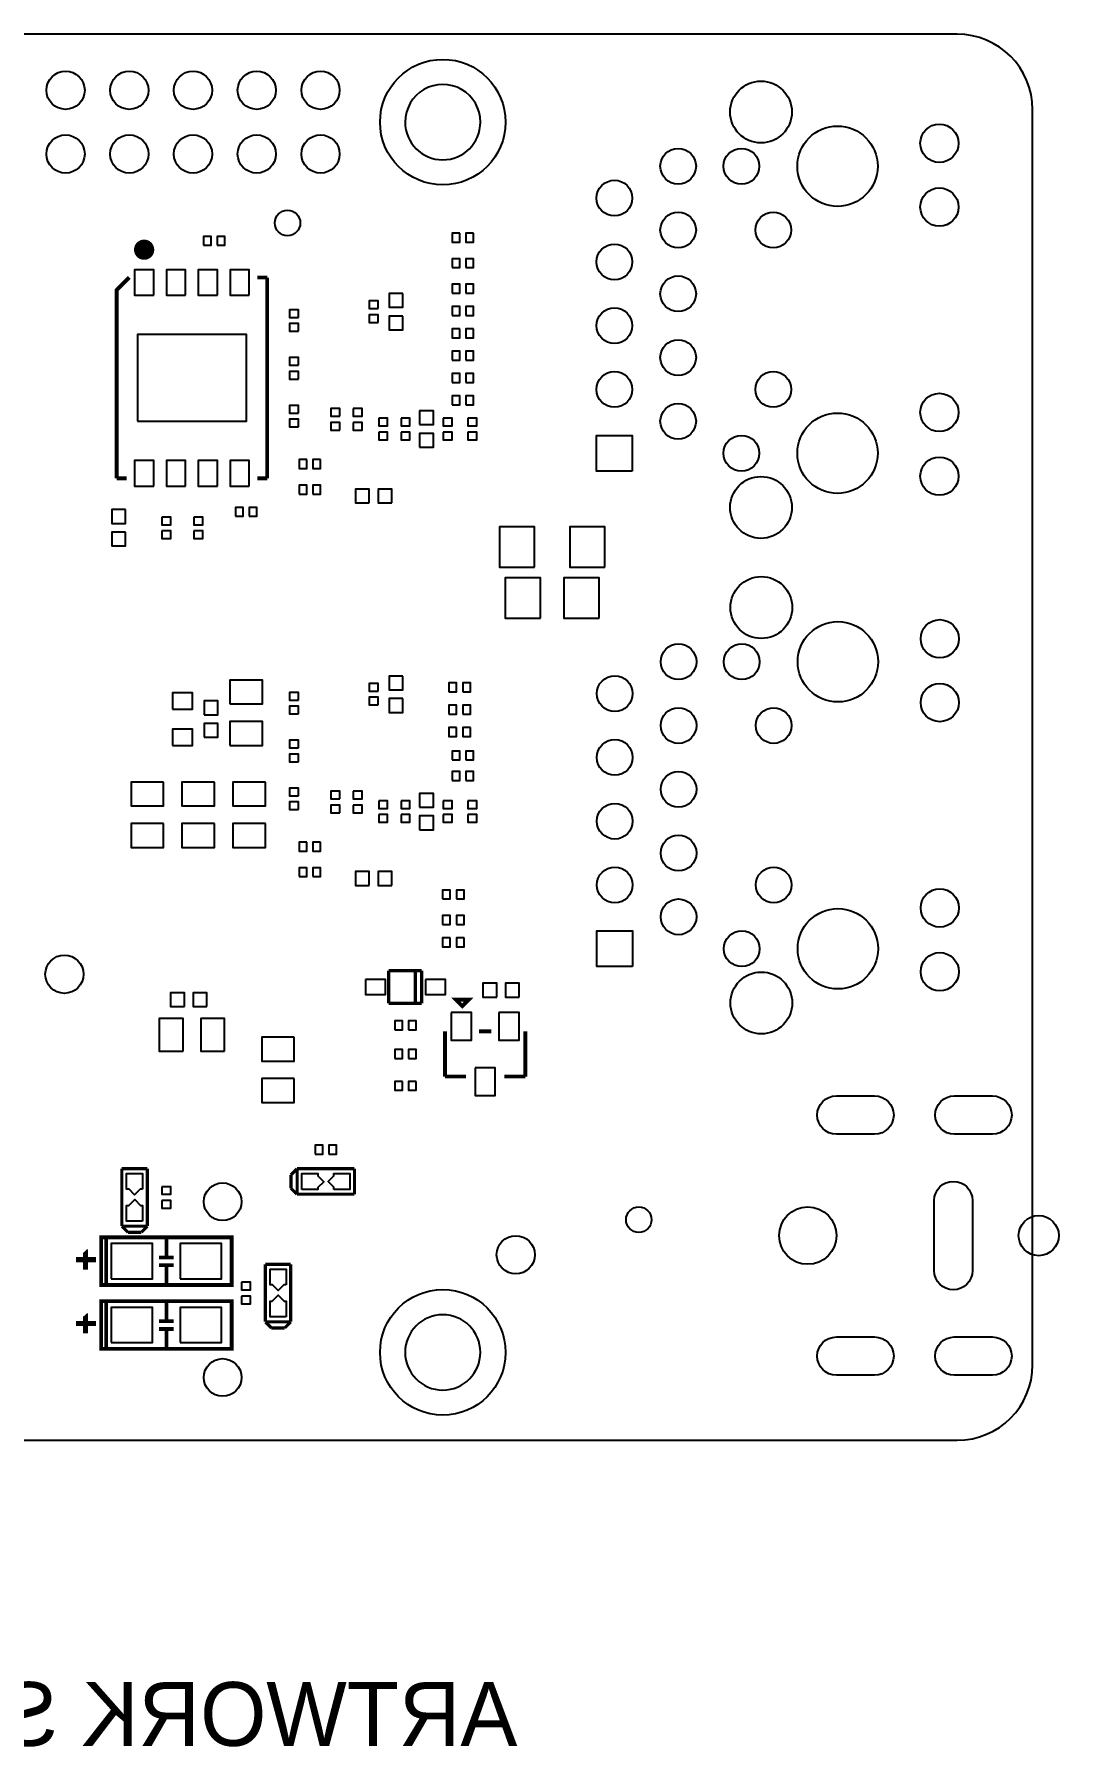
# Model space of a CAD drawing. Extents: x -55.5 to 36.2, y -46 to 22.2.
# Drawn here: x -4.6 to 36.2, y -46 to 22.2 of the extents above; entities that cross this region are included whole.
import ezdxf
from ezdxf.enums import TextEntityAlignment as Align

# ---------------------------------------------------------------- set-up
doc = ezdxf.new("R2010")
doc.units = 0
for name, color, linetype in [('BG_OUTLINE', 2, 'CONTINUOUS'), ('BG_SILKSCREEN_BOTTOM', 1, 'CONTINUOUS'), ('PG_SILKSCREEN_BOTTOM', 3, 'CONTINUOUS'), ('PIN_BOTTOM', 4, 'CONTINUOUS')]:
    doc.layers.add(name, color=color, linetype=linetype)

msp = doc.modelspace()

# ---------------------------------------------------------------- linework, layer by layer
at = {"layer": 'BG_OUTLINE'}
for points in [[(32.145, -33.8022, 0.414213), (35.145, -30.8022), (35.145, 19.1978, 0.414213), (32.145, 22.1978), (-46.855, 22.1978, 0.414214), (-49.855, 19.1978), (-49.855, -30.8022, 0.414214), (-46.855, -33.8022)], [(13.1449, 18.6978, 1), (10.14512, 18.69781, 1)], [(13.1449, -30.3022, 1), (10.14512, -30.3022, 1)]]:
    msp.add_lwpolyline(points, format="xyb", close=True, dxfattribs=at)
msp.add_lwpolyline([(7.8486, -33.8022), (13.8854, -33.8022)], dxfattribs=at)
at = {"layer": 'BG_SILKSCREEN_BOTTOM', "const_width": 0.1524}
msp.add_lwpolyline([(12.6746, -16.256), (12.1666, -16.256), (12.4206, -16.51)], close=True, dxfattribs=at)
at = {"layer": 'PG_SILKSCREEN_BOTTOM', "const_width": 0.4}
msp.add_lwpolyline([(-0.0508, 13.6162, 1), (-0.4572, 13.6162, 1)], format="xyb", close=True, dxfattribs=at)
at = {"layer": 'PG_SILKSCREEN_BOTTOM'}
for points, const_width in [([(-0.849, 12.509), (-1.349, 12.009), (-1.349, 4.509)], 0.1524), ([(4.651, 12.509), (4.2509, 12.509)], 0.1524), ([(4.651, 4.509), (4.651, 12.509)], 0.1524), ([(-1.349, 4.509), (-0.9489, 4.509)], 0.1524), ([(4.2509, 4.509), (4.651, 4.509)], 0.1524), ([(9.492, -15.098), (9.492, -16.398)], 0.127), ([(10.8019, -15.098), (9.492, -15.098)], 0.127), ([(10.5534, -15.1481), (10.5534, -16.3479)], 0.127), ([(10.8019, -16.398), (10.8019, -15.098)], 0.127), ([(9.492, -16.398), (10.8019, -16.398)], 0.127), ([(11.7351, -19.3149), (11.7351, -17.511)], 0.1539), ([(13.0851, -17.5151), (13.5849, -17.5151)], 0.1539), ([(14.9349, -19.3149), (14.9349, -17.511)], 0.1539), ([(12.573, -19.3149), (11.7351, -19.3149)], 0.1539), ([(14.097, -19.3149), (14.9349, -19.3149)], 0.1539), ([(-1.143, -25.273), (-1.143, -22.987)], 0.127), ([(-1.143, -22.987), (-0.127, -22.987)], 0.127), ([(-0.127, -22.987), (-0.127, -25.273)], 0.127), ([(5.8349, -22.9949), (5.5951, -23.2349)], 0.127), ([(5.5951, -23.2349), (5.5951, -23.765)], 0.127), ([(5.842, -22.987), (8.128, -22.987)], 0.127), ([(5.842, -24.003), (5.842, -22.987)], 0.127), ([(8.128, -22.987), (8.128, -24.003)], 0.127), ([(5.5951, -23.765), (5.8349, -24.005)], 0.127), ([(8.128, -24.003), (5.842, -24.003)], 0.127), ([(-0.127, -25.273), (-1.143, -25.273)], 0.127), ([(-1.1351, -25.2801), (-0.8951, -25.5199)], 0.127), ([(-0.365, -25.5199), (-0.125, -25.2801)], 0.127), ([(-1.765, -27.6), (-1.765, -25.77)], 0.15), ([(-0.8951, -25.5199), (-0.365, -25.5199)], 0.127), ([(0.635, -26.47), (0.635, -25.74)], 0.15), ([(-2.965, -26.61), (-2.175, -26.61)], 0.2), ([(-2.585, -27.01), (-2.585, -26.27), (-2.595, -26.26)], 0.2), ([(0.335, -26.52), (0.925, -26.52)], 0.15), ([(0.335, -26.83), (0.925, -26.83)], 0.15), ([(0.635, -27.57), (0.635, -26.84)], 0.15), ([(4.572, -29.083), (4.572, -26.797)], 0.127), ([(4.572, -26.797), (5.588, -26.797)], 0.127), ([(5.588, -26.797), (5.588, -29.083)], 0.127), ([(-1.765, -30.14), (-1.765, -28.31)], 0.15), ([(0.635, -29.01), (0.635, -28.28)], 0.15), ([(-2.965, -29.15), (-2.175, -29.15)], 0.2), ([(-2.585, -29.55), (-2.585, -28.81), (-2.595, -28.8)], 0.2), ([(0.335, -29.06), (0.925, -29.06)], 0.15), ([(0.335, -29.37), (0.925, -29.37)], 0.15), ([(0.635, -30.11), (0.635, -29.38)], 0.15), ([(5.588, -29.083), (4.572, -29.083)], 0.127), ([(4.5799, -29.0901), (4.8199, -29.3299)], 0.127), ([(4.8199, -29.3299), (5.35, -29.3299)], 0.127), ([(5.35, -29.3299), (5.59, -29.0901)], 0.127)]:
    msp.add_lwpolyline(points, dxfattribs=dict(at, const_width=const_width))
at = {"layer": 'PG_SILKSCREEN_BOTTOM', "const_width": 0.15}
for points in [[(-1.965, -25.72), (-1.965, -27.62), (3.235, -27.62), (3.235, -25.72)], [(-1.965, -28.26), (-1.965, -30.16), (3.235, -30.16), (3.235, -28.26)]]:
    msp.add_lwpolyline(points, close=True, dxfattribs=at)
at = {"layer": 'PIN_BOTTOM'}
for points in [[(2.1126, 13.7922), (2.4174, 13.7922), (2.4174, 14.1478), (2.1126, 14.1478)], [(2.6626, 13.7922), (2.9674, 13.7922), (2.9674, 14.1478), (2.6626, 14.1478)], [(12.3234, 14.2748), (12.0186, 14.2748), (12.0186, 13.9192), (12.3234, 13.9192)], [(12.8734, 14.2748), (12.5686, 14.2748), (12.5686, 13.9192), (12.8734, 13.9192)], [(12.0186, 12.9032), (12.3234, 12.9032), (12.3234, 13.2588), (12.0186, 13.2588)], [(12.5686, 12.9032), (12.8734, 12.9032), (12.8734, 13.2588), (12.5686, 13.2588)], [(0.127, 11.8009), (0.127, 12.8169), (-0.635, 12.8169), (-0.635, 11.8009)], [(1.397, 11.8009), (1.397, 12.8169), (0.635, 12.8169), (0.635, 11.8009)], [(2.667, 11.8009), (2.667, 12.8169), (1.905, 12.8169), (1.905, 11.8009)], [(3.937, 11.8009), (3.937, 12.8169), (3.175, 12.8169), (3.175, 11.8009)], [(10.0533, 11.875), (9.5047, 11.875), (9.5047, 11.3264), (10.0533, 11.3264)], [(12.0186, 11.8872), (12.3234, 11.8872), (12.3234, 12.2428), (12.0186, 12.2428)], [(12.5686, 11.8872), (12.8734, 11.8872), (12.8734, 12.2428), (12.5686, 12.2428)], [(5.8928, 10.9176), (5.8928, 11.2224), (5.5372, 11.2224), (5.5372, 10.9176)], [(9.0678, 11.2732), (9.0678, 11.578), (8.7122, 11.578), (8.7122, 11.2732)], [(9.0678, 10.7232), (9.0678, 11.028), (8.7122, 11.028), (8.7122, 10.7232)], [(10.0533, 10.9748), (9.5047, 10.9748), (9.5047, 10.4262), (10.0533, 10.4262)], [(12.0186, 10.9982), (12.3234, 10.9982), (12.3234, 11.3538), (12.0186, 11.3538)], [(12.5686, 10.9982), (12.8734, 10.9982), (12.8734, 11.3538), (12.5686, 11.3538)], [(-0.524, 6.784), (3.826, 6.784), (3.826, 10.234), (-0.524, 10.234)], [(5.8928, 10.3676), (5.8928, 10.6724), (5.5372, 10.6724), (5.5372, 10.3676)], [(12.3234, 10.4648), (12.0186, 10.4648), (12.0186, 10.1092), (12.3234, 10.1092)], [(12.8734, 10.4648), (12.5686, 10.4648), (12.5686, 10.1092), (12.8734, 10.1092)], [(12.0186, 9.2202), (12.3234, 9.2202), (12.3234, 9.5758), (12.0186, 9.5758)], [(12.5686, 9.2202), (12.8734, 9.2202), (12.8734, 9.5758), (12.5686, 9.5758)], [(5.8926, 9.0126), (5.8926, 9.3174), (5.537, 9.3174), (5.537, 9.0126)], [(5.8926, 8.4626), (5.8926, 8.7674), (5.537, 8.7674), (5.537, 8.4626)], [(12.0186, 8.3312), (12.3234, 8.3312), (12.3234, 8.6868), (12.0186, 8.6868)], [(12.5686, 8.3312), (12.8734, 8.3312), (12.8734, 8.6868), (12.5686, 8.6868)], [(12.0186, 7.4422), (12.3234, 7.4422), (12.3234, 7.7978), (12.0186, 7.7978)], [(12.5686, 7.4422), (12.8734, 7.4422), (12.8734, 7.7978), (12.5686, 7.7978)], [(5.8928, 7.1076), (5.8928, 7.4124), (5.5372, 7.4124), (5.5372, 7.1076)], [(5.8928, 6.5576), (5.8928, 6.8624), (5.5372, 6.8624), (5.5372, 6.5576)], [(7.5438, 6.9806), (7.5438, 7.2854), (7.1882, 7.2854), (7.1882, 6.9806)], [(8.0774, 7.2854), (8.0774, 6.9806), (8.433, 6.9806), (8.433, 7.2854)], [(9.0932, 6.9044), (9.0932, 6.5996), (9.4488, 6.5996), (9.4488, 6.9044)], [(9.9822, 6.9044), (9.9822, 6.5996), (10.3378, 6.5996), (10.3378, 6.9044)], [(10.7239, 6.6528), (11.2725, 6.6528), (11.2725, 7.2014), (10.7239, 7.2014)], [(11.6586, 6.9044), (11.6586, 6.5996), (12.0142, 6.5996), (12.0142, 6.9044)], [(12.6492, 6.9044), (12.6492, 6.5996), (13.0048, 6.5996), (13.0048, 6.9044)], [(7.5438, 6.4306), (7.5438, 6.7354), (7.1882, 6.7354), (7.1882, 6.4306)], [(8.0774, 6.7354), (8.0774, 6.4306), (8.433, 6.4306), (8.433, 6.7354)], [(9.0932, 6.3544), (9.0932, 6.0496), (9.4488, 6.0496), (9.4488, 6.3544)], [(9.9822, 6.3544), (9.9822, 6.0496), (10.3378, 6.0496), (10.3378, 6.3544)], [(10.7239, 5.7526), (11.2725, 5.7526), (11.2725, 6.3012), (10.7239, 6.3012)], [(11.6586, 6.3544), (11.6586, 6.0496), (12.0142, 6.0496), (12.0142, 6.3544)], [(12.6492, 6.3544), (12.6492, 6.0496), (13.0048, 6.0496), (13.0048, 6.3544)], [(19.195, 4.7994), (17.7726, 4.7994), (17.7726, 6.2218), (19.195, 6.2218)], [(0.127, 4.2011), (0.127, 5.2171), (-0.635, 5.2171), (-0.635, 4.2011)], [(1.397, 4.2011), (1.397, 5.2171), (0.635, 5.2171), (0.635, 4.2011)], [(2.667, 4.2011), (2.667, 5.2171), (1.905, 5.2171), (1.905, 4.2011)], [(3.937, 4.2011), (3.937, 5.2171), (3.175, 5.2171), (3.175, 4.2011)], [(6.2274, 5.2576), (5.9226, 5.2576), (5.9226, 4.902), (6.2274, 4.902)], [(6.7774, 5.2576), (6.4726, 5.2576), (6.4726, 4.902), (6.7774, 4.902)], [(5.9226, 3.8862), (6.2274, 3.8862), (6.2274, 4.2418), (5.9226, 4.2418)], [(6.4726, 3.8862), (6.7774, 3.8862), (6.7774, 4.2418), (6.4726, 4.2418)], [(8.7142, 3.5357), (8.7142, 4.0843), (8.1656, 4.0843), (8.1656, 3.5357)], [(9.6144, 3.5357), (9.6144, 4.0843), (9.0658, 4.0843), (9.0658, 3.5357)], [(-0.9959, 3.2644), (-1.5445, 3.2644), (-1.5445, 2.7158), (-0.9959, 2.7158)], [(0.4572, 2.9674), (0.4572, 2.6626), (0.8128, 2.6626), (0.8128, 2.9674)], [(1.7272, 2.9674), (1.7272, 2.6626), (2.0828, 2.6626), (2.0828, 2.9674)], [(3.3826, 2.9972), (3.6874, 2.9972), (3.6874, 3.3528), (3.3826, 3.3528)], [(3.9326, 2.9972), (4.2374, 2.9972), (4.2374, 3.3528), (3.9326, 3.3528)], [(-0.9959, 2.3642), (-1.5445, 2.3642), (-1.5445, 1.8156), (-0.9959, 1.8156)], [(0.4572, 2.4174), (0.4572, 2.1126), (0.8128, 2.1126), (0.8128, 2.4174)], [(1.7272, 2.4174), (1.7272, 2.1126), (2.0828, 2.1126), (2.0828, 2.4174)], [(15.3005, 0.9779), (15.3005, 2.5781), (13.9035, 2.5781), (13.9035, 0.9779)], [(18.1005, 0.9779), (18.1005, 2.5781), (16.7035, 2.5781), (16.7035, 0.9779)], [(15.5336, -1.054), (15.5336, 0.5459), (14.1336, 0.5459), (14.1336, -1.054)], [(17.8704, -1.054), (17.8704, 0.5459), (16.4704, 0.5459), (16.4704, -1.054)], [(10.0533, -3.365), (9.5047, -3.365), (9.5047, -3.9136), (10.0533, -3.9136)], [(0.86995, -4.6801), (1.67005, -4.6801), (1.67005, -4.0301), (0.86995, -4.0301)], [(3.16, -4.476), (4.46, -4.476), (4.46, -3.526), (3.16, -3.526)], [(5.8928, -4.3224), (5.8928, -4.0176), (5.5372, -4.0176), (5.5372, -4.3224)], [(9.0678, -3.9668), (9.0678, -3.662), (8.7122, -3.662), (8.7122, -3.9668)], [(11.8916, -3.9878), (12.1964, -3.9878), (12.1964, -3.6322), (11.8916, -3.6322)], [(12.4416, -3.9878), (12.7464, -3.9878), (12.7464, -3.6322), (12.4416, -3.6322)], [(2.1389, -4.9042), (2.6875, -4.9042), (2.6875, -4.3556), (2.1389, -4.3556)], [(5.8928, -4.8724), (5.8928, -4.5676), (5.5372, -4.5676), (5.5372, -4.8724)], [(9.0678, -4.5168), (9.0678, -4.212), (8.7122, -4.212), (8.7122, -4.5168)], [(10.0533, -4.2652), (9.5047, -4.2652), (9.5047, -4.8138), (10.0533, -4.8138)], [(11.8916, -4.8768), (12.1964, -4.8768), (12.1964, -4.5212), (11.8916, -4.5212)], [(12.4416, -4.8768), (12.7464, -4.8768), (12.7464, -4.5212), (12.4416, -4.5212)], [(2.1389, -5.8044), (2.6875, -5.8044), (2.6875, -5.2558), (2.1389, -5.2558)], [(3.16, -6.126), (4.46, -6.126), (4.46, -5.176), (3.16, -5.176)], [(12.1964, -5.4102), (11.8916, -5.4102), (11.8916, -5.7658), (12.1964, -5.7658)], [(12.7464, -5.4102), (12.4416, -5.4102), (12.4416, -5.7658), (12.7464, -5.7658)], [(0.86995, -6.1299), (1.67005, -6.1299), (1.67005, -5.4799), (0.86995, -5.4799)], [(5.8926, -6.2274), (5.8926, -5.9226), (5.537, -5.9226), (5.537, -6.2274)], [(5.8926, -6.7774), (5.8926, -6.4726), (5.537, -6.4726), (5.537, -6.7774)], [(12.0186, -6.7056), (12.3234, -6.7056), (12.3234, -6.35), (12.0186, -6.35)], [(12.5686, -6.7056), (12.8734, -6.7056), (12.8734, -6.35), (12.5686, -6.35)], [(12.0186, -7.5184), (12.3234, -7.5184), (12.3234, -7.1628), (12.0186, -7.1628)], [(12.5686, -7.5184), (12.8734, -7.5184), (12.8734, -7.1628), (12.5686, -7.1628)], [(0.523, -7.59), (-0.777, -7.59), (-0.777, -8.54), (0.523, -8.54)], [(2.555, -7.59), (1.255, -7.59), (1.255, -8.54), (2.555, -8.54)], [(4.587, -7.59), (3.287, -7.59), (3.287, -8.54), (4.587, -8.54)], [(5.8928, -8.1324), (5.8928, -7.8276), (5.5372, -7.8276), (5.5372, -8.1324)], [(7.5438, -8.2594), (7.5438, -7.9546), (7.1882, -7.9546), (7.1882, -8.2594)], [(8.0774, -7.9546), (8.0774, -8.2594), (8.433, -8.2594), (8.433, -7.9546)], [(10.7239, -8.5872), (11.2725, -8.5872), (11.2725, -8.0386), (10.7239, -8.0386)], [(5.8928, -8.6824), (5.8928, -8.3776), (5.5372, -8.3776), (5.5372, -8.6824)], [(7.5438, -8.8094), (7.5438, -8.5046), (7.1882, -8.5046), (7.1882, -8.8094)], [(8.0774, -8.5046), (8.0774, -8.8094), (8.433, -8.8094), (8.433, -8.5046)], [(9.0932, -8.3356), (9.0932, -8.6404), (9.4488, -8.6404), (9.4488, -8.3356)], [(9.9822, -8.3356), (9.9822, -8.6404), (10.3378, -8.6404), (10.3378, -8.3356)], [(11.6586, -8.3356), (11.6586, -8.6404), (12.0142, -8.6404), (12.0142, -8.3356)], [(12.6492, -8.3356), (12.6492, -8.6404), (13.0048, -8.6404), (13.0048, -8.3356)], [(0.523, -9.24), (-0.777, -9.24), (-0.777, -10.19), (0.523, -10.19)], [(2.555, -9.24), (1.255, -9.24), (1.255, -10.19), (2.555, -10.19)], [(4.587, -9.24), (3.287, -9.24), (3.287, -10.19), (4.587, -10.19)], [(9.0932, -8.8856), (9.0932, -9.1904), (9.4488, -9.1904), (9.4488, -8.8856)], [(9.9822, -8.8856), (9.9822, -9.1904), (10.3378, -9.1904), (10.3378, -8.8856)], [(10.7239, -9.4874), (11.2725, -9.4874), (11.2725, -8.9388), (10.7239, -8.9388)], [(11.6586, -8.8856), (11.6586, -9.1904), (12.0142, -9.1904), (12.0142, -8.8856)], [(12.6492, -8.8856), (12.6492, -9.1904), (13.0048, -9.1904), (13.0048, -8.8856)], [(6.2274, -9.9824), (5.9226, -9.9824), (5.9226, -10.338), (6.2274, -10.338)], [(6.7774, -9.9824), (6.4726, -9.9824), (6.4726, -10.338), (6.7774, -10.338)], [(5.9226, -11.3538), (6.2274, -11.3538), (6.2274, -10.9982), (5.9226, -10.9982)], [(6.4726, -11.3538), (6.7774, -11.3538), (6.7774, -10.9982), (6.4726, -10.9982)], [(8.7142, -11.7043), (8.7142, -11.1557), (8.1656, -11.1557), (8.1656, -11.7043)], [(9.6144, -11.7043), (9.6144, -11.1557), (9.0658, -11.1557), (9.0658, -11.7043)], [(11.6376, -12.2428), (11.9424, -12.2428), (11.9424, -11.8872), (11.6376, -11.8872)], [(12.1876, -12.2428), (12.4924, -12.2428), (12.4924, -11.8872), (12.1876, -11.8872)], [(11.6376, -13.2588), (11.9424, -13.2588), (11.9424, -12.9032), (11.6376, -12.9032)], [(12.1876, -13.2588), (12.4924, -13.2588), (12.4924, -12.9032), (12.1876, -12.9032)], [(19.2097, -14.9368), (17.7873, -14.9368), (17.7873, -13.5144), (19.2097, -13.5144)], [(11.9424, -13.7922), (11.6376, -13.7922), (11.6376, -14.1478), (11.9424, -14.1478)], [(12.4924, -13.7922), (12.1876, -13.7922), (12.1876, -14.1478), (12.4924, -14.1478)], [(8.56005, -15.4483), (8.56005, -16.0477), (9.36015, -16.0477), (9.36015, -15.4483)], [(10.95985, -15.4483), (10.95985, -16.0477), (11.75995, -16.0477), (11.75995, -15.4483)], [(13.7942, -16.1493), (13.7942, -15.6007), (13.2456, -15.6007), (13.2456, -16.1493)], [(14.6944, -16.1493), (14.6944, -15.6007), (14.1458, -15.6007), (14.1458, -16.1493)], [(1.3482, -16.5301), (1.3482, -15.9815), (0.7996, -15.9815), (0.7996, -16.5301)], [(2.2484, -16.5301), (2.2484, -15.9815), (1.6998, -15.9815), (1.6998, -16.5301)], [(1.301, -18.303), (1.301, -17.003), (0.351, -17.003), (0.351, -18.303)], [(2.951, -18.303), (2.951, -17.003), (2.001, -17.003), (2.001, -18.303)], [(11.98495, -16.76485), (11.98495, -17.86495), (12.78505, -17.86495), (12.78505, -16.76485)], [(13.88495, -16.76485), (13.88495, -17.86495), (14.68505, -17.86495), (14.68505, -16.76485)], [(9.7326, -17.4498), (10.0374, -17.4498), (10.0374, -17.0942), (9.7326, -17.0942)], [(10.2826, -17.4498), (10.5874, -17.4498), (10.5874, -17.0942), (10.2826, -17.0942)], [(5.73, -17.75), (4.43, -17.75), (4.43, -18.7), (5.73, -18.7)], [(9.7326, -18.5928), (10.0374, -18.5928), (10.0374, -18.2372), (9.7326, -18.2372)], [(10.2826, -18.5928), (10.5874, -18.5928), (10.5874, -18.2372), (10.2826, -18.2372)], [(12.93495, -18.96505), (12.93495, -20.06515), (13.73505, -20.06515), (13.73505, -18.96505)], [(5.73, -19.4), (4.43, -19.4), (4.43, -20.35), (5.73, -20.35)], [(10.0374, -19.5072), (9.7326, -19.5072), (9.7326, -19.8628), (10.0374, -19.8628)], [(10.5874, -19.5072), (10.2826, -19.5072), (10.2826, -19.8628), (10.5874, -19.8628)], [(6.5576, -22.4028), (6.8624, -22.4028), (6.8624, -22.0472), (6.5576, -22.0472)], [(7.1076, -22.4028), (7.4124, -22.4028), (7.4124, -22.0472), (7.1076, -22.0472)], [(-0.315, -23.8074), (-0.4039, -23.8074), (-0.409, -23.8074), (-0.6325, -24.031), (-0.8535, -23.8074), (-0.884, -23.8074), (-0.9525, -23.8074), (-0.9525, -23.1724), (-0.315, -23.1724)], [(6.0351, -23.8156), (6.0351, -23.1781), (6.6675, -23.1781), (6.6675, -23.2619), (6.6675, -23.267), (6.9037, -23.5032), (6.6675, -23.7369), (6.6675, -23.7419), (6.6675, -23.8156)], [(7.3076, -23.815), (7.3076, -23.7261), (7.3076, -23.721), (7.084, -23.4975), (7.3076, -23.2765), (7.3076, -23.246), (7.3076, -23.1775), (7.9426, -23.1775), (7.9426, -23.815)], [(0.4572, -23.7026), (0.4572, -24.0074), (0.8128, -24.0074), (0.8128, -23.7026)], [(-0.3144, -25.0799), (-0.9519, -25.0799), (-0.9519, -24.4475), (-0.8681, -24.4475), (-0.863, -24.4475), (-0.6268, -24.2113), (-0.3931, -24.4475), (-0.3881, -24.4475), (-0.3144, -24.4475)], [(0.4572, -24.2526), (0.4572, -24.5574), (0.8128, -24.5574), (0.8128, -24.2526)], [(-1.5655, -27.3685), (0.0855, -27.3685), (0.0855, -25.9715), (-1.5655, -25.9715)], [(1.1845, -27.3685), (2.8355, -27.3685), (2.8355, -25.9715), (1.1845, -25.9715)], [(5.4, -27.6174), (5.3111, -27.6174), (5.306, -27.6174), (5.0825, -27.841), (4.8615, -27.6174), (4.831, -27.6174), (4.7625, -27.6174), (4.7625, -26.9824), (5.4, -26.9824)], [(3.6322, -27.5126), (3.6322, -27.8174), (3.9878, -27.8174), (3.9878, -27.5126)], [(-1.5655, -29.9085), (0.0855, -29.9085), (0.0855, -28.5115), (-1.5655, -28.5115)], [(1.1845, -29.9085), (2.8355, -29.9085), (2.8355, -28.5115), (1.1845, -28.5115)], [(3.6322, -28.0626), (3.6322, -28.3674), (3.9878, -28.3674), (3.9878, -28.0626)], [(5.4006, -28.8899), (4.7631, -28.8899), (4.7631, -28.2575), (4.8469, -28.2575), (4.852, -28.2575), (5.0882, -28.0213), (5.3219, -28.2575), (5.3269, -28.2575), (5.4006, -28.2575)]]:
    msp.add_lwpolyline(points, close=True, dxfattribs=at)
for points in [[(27.3265, -20.0886), (28.8505, -20.0886, -1), (28.8505, -21.6126), (27.3265, -21.6126, -1)], [(32.0265, -20.0886), (33.5505, -20.0886, -1), (33.5505, -21.6126), (32.0265, -21.6126, -1)], [(31.2265, -27.0476), (31.2265, -24.2536, -1), (32.7505, -24.2536), (32.7505, -27.0476, -1)], [(27.3265, -29.6886), (28.8505, -29.6886, -1), (28.8505, -31.2126), (27.3265, -31.2126, -1)], [(32.0265, -29.6886), (33.5505, -29.6886, -1), (33.5505, -31.2126), (32.0265, -31.2126, -1)]]:
    msp.add_lwpolyline(points, format="xyb", close=True, dxfattribs=at)
for centre, radius in [((11.645, 18.6978), 2.5), ((-3.385, 19.9678), 0.762), ((-0.845, 19.9678), 0.762), ((1.695, 19.9678), 0.762), ((4.235, 19.9678), 0.762), ((6.775, 19.9678), 0.762), ((24.3238, 19.1006), 1.2319), ((27.3738, 16.9406), 1.6002), ((31.4338, 17.8556), 0.762), ((-3.385, 17.4278), 0.762), ((-0.845, 17.4278), 0.762), ((1.695, 17.4278), 0.762), ((4.235, 17.4278), 0.762), ((6.775, 17.4278), 0.762), ((21.0238, 16.9406), 0.7112), ((23.5438, 16.9406), 0.7112), ((18.4838, 15.6706), 0.7112), ((31.4338, 15.3156), 0.762), ((5.461, 14.6812), 0.508), ((21.0238, 14.4006), 0.7112), ((24.8138, 14.4006), 0.7112), ((18.4838, 13.1306), 0.7112), ((21.0238, 11.8606), 0.7112), ((18.4838, 10.5906), 0.7112), ((21.0238, 9.3206), 0.7112), ((18.4838, 8.0506), 0.7112), ((24.8138, 8.0506), 0.7112), ((31.4338, 7.1356), 0.762), ((21.0238, 6.7806), 0.7112), ((27.3738, 5.5106), 1.6002), ((23.5438, 5.5106), 0.7112), ((31.4338, 4.5956), 0.762), ((24.3238, 3.3506), 1.2319), ((24.3385, -0.6356), 1.2319), ((27.3885, -2.7956), 1.6002), ((31.4485, -1.8806), 0.762), ((21.0385, -2.7956), 0.7112), ((23.5585, -2.7956), 0.7112), ((18.4985, -4.0656), 0.7112), ((31.4485, -4.4206), 0.762), ((21.0385, -5.3356), 0.7112), ((24.8285, -5.3356), 0.7112), ((18.4985, -6.6056), 0.7112), ((21.0385, -7.8756), 0.7112), ((18.4985, -9.1456), 0.7112), ((21.0385, -10.4156), 0.7112), ((18.4985, -11.6856), 0.7112), ((24.8285, -11.6856), 0.7112), ((21.0385, -12.9556), 0.7112), ((31.4485, -12.6006), 0.762), ((27.3885, -14.2256), 1.6002), ((23.5585, -14.2256), 0.7112), ((-3.429, -15.24), 0.762), ((31.4485, -15.1406), 0.762), ((24.3385, -16.3856), 1.2319), ((2.875, -24.3023), 0.75), ((19.4564, -25.019), 0.508), ((26.1885, -25.6506), 1.143), ((35.3885, -25.6506), 0.8001), ((14.5542, -26.416), 0.762), ((11.645, -30.3022), 2.5), ((2.875, -31.3023), 0.75)]:
    msp.add_circle(centre, radius, dxfattribs=at)

# ---------------------------------------------------------------- texts
at = {"layer": 'BG_SILKSCREEN_BOTTOM', "text_generation_flag": 2}
msp.add_text('ARTWORK SILKSCREEN BOTTOM', height=2.54, dxfattribs=at).set_placement((-13.0302, -45.974), align=Align.CENTER)

doc.saveas('drawing.dxf')
